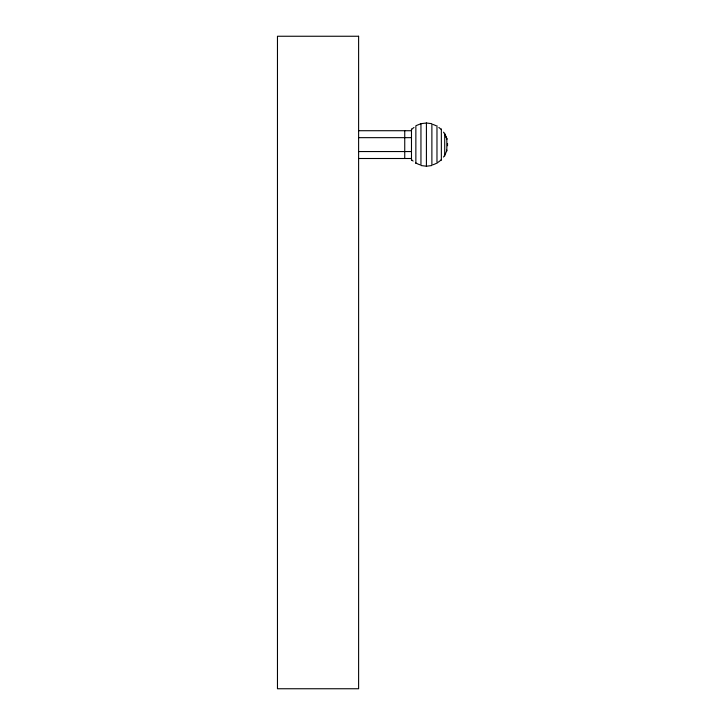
<?xml version="1.0" encoding="UTF-8"?>
<svg xmlns="http://www.w3.org/2000/svg" width="725" height="725" viewBox="0 0 725 725"><rect width="100%" height="100%" fill="white"/><g stroke="black" fill="none" stroke-linecap="round" stroke-linejoin="round"><path stroke-width="1.09" d="M420.953 123.694L420.953 165.527L426.418 166.224L431.882 165.527L431.882 123.694L426.418 122.996L420.953 123.694L415.86 125.733L415.86 163.478M358.603 130.718L411.184 130.718M358.603 137.659L411.184 137.659M358.603 151.552L411.184 151.552M358.603 158.503L411.184 158.503M447.533 143.459L447.533 145.761M446.817 138.158L446.817 151.054M444.706 133.228L444.706 155.993M441.353 128.987L441.353 160.225M436.976 125.733L436.976 163.478M426.418 122.996L426.418 166.224M411.483 128.987L411.483 160.225M404.74 130.718L404.74 158.503M432.943 124.455A21.134 21.125 0 0 1 436.015 125.733M438.824 127.464A21.134 21.125 0 0 1 441.353 129.63M443.501 132.158A21.134 21.125 0 0 1 446.808 139.127M411.483 129.63A21.107 21.098 0 0 1 414.002 127.464M419.893 164.765A21.107 21.098 0 0 1 415.86 162.953M413.123 161.068A21.107 21.098 0 0 1 411.483 159.591M446.808 150.084A21.134 21.125 0 0 1 443.501 157.053M441.353 159.591A21.134 21.125 0 0 1 437.918 162.382M436.015 163.488A21.134 21.125 0 0 1 432.943 164.765M444.706 134.288A21.134 20.581 0 0 1 446.808 139.273M358.612 36.25L277.467 36.25L277.467 688.75L358.612 688.75L358.612 36.25"/></g></svg>
